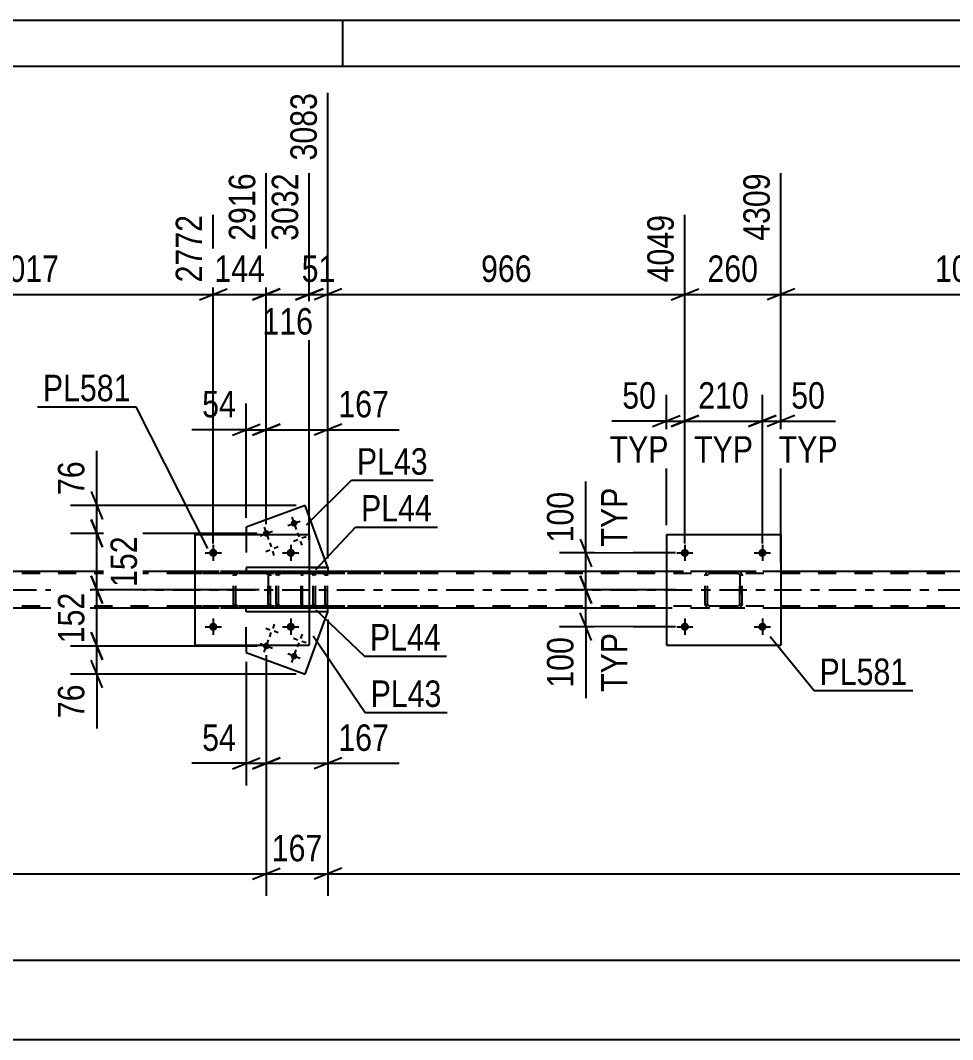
# Model space of a CAD drawing. Header units: millimetres. Extents: x 0 to 841, y 0 to 594.
# Drawn here: x 176.1 to 277, y 483.6 to 594 of the extents above; entities that cross this region are included whole.
import ezdxf

# ---------------------------------------------------------------- set-up
doc = ezdxf.new("R2010")
doc.units = ezdxf.units.MM
doc.linetypes.add('DXK_LINE_DOT2', pattern=[3.9198, 1.9599, -1.9599])
doc.linetypes.add('DXK_LINE_DOT3', pattern=[5.9187, 2.979, -0.9799, 0.9799, -0.9799])
doc.styles.add('Arial Narrow', font='ARIALN.TTF', dxfattribs={"height": 0.2})

# ---------------------------------------------------------------- blocks, each defined once
blk = doc.blocks.new('Unknown-404166541-1133 - 43006')
at = {"color": 5, "linetype": 'Continuous'}
for p, q in [((841, 594), (0, 594)), ((211, 589), (211, 594)), ((836, 589), (5, 589))]:
    blk.add_line(p, q, dxfattribs=at)
blk = doc.blocks.new('Part-404166541-6220 - 6217')
at = {"color": 7, "linetype": 'DXK_LINE_DOT2'}
for p, q in [((207.52, 534.34), (192.38, 534.34)), ((204.28, 534.34), (204.09, 534.31)), ((207.71, 534.31), (207.52, 534.34)), ((207.52, 534.1), (192.38, 534.1)), ((203.81, 534.05), (203.77, 533.86)), ((203.77, 530.82), (203.77, 533.86)), ((204.03, 533.86), (204.05, 533.96)), ((204.03, 530.82), (204.03, 533.86)), ((204.05, 533.96), (204.1, 534.03)), ((204.1, 534.03), (204.18, 534.09)), ((204.18, 534.09), (204.28, 534.1)), ((207.52, 534.1), (207.61, 534.09)), ((207.61, 534.09), (207.7, 534.03)), ((207.7, 534.03), (207.75, 533.96)), ((207.75, 533.96), (207.77, 533.86)), ((207.77, 530.82), (207.77, 533.86)), ((207.99, 534.03), (207.99, 534.05)), ((208.03, 533.86), (207.99, 534.03)), ((208.03, 530.82), (208.03, 533.86)), ((207.52, 530.58), (192.38, 530.58)), ((207.52, 530.34), (192.38, 530.34)), ((203.77, 530.82), (203.81, 530.64)), ((204.05, 530.73), (204.03, 530.82)), ((204.1, 530.65), (204.05, 530.73)), ((204.09, 530.38), (204.28, 530.34)), ((204.18, 530.6), (204.1, 530.65)), ((204.28, 530.58), (204.18, 530.6)), ((207.61, 530.6), (207.52, 530.58)), ((207.52, 530.34), (207.71, 530.38)), ((207.7, 530.65), (207.61, 530.6)), ((207.75, 530.73), (207.7, 530.65)), ((207.77, 530.82), (207.75, 530.73)), ((207.99, 530.64), (208.03, 530.82))]:
    blk.add_line(p, q, dxfattribs=at)
for centre, start, end in [((204.26, 533.84), 110.7583, 155.68), ((207.54, 533.84), 24.32, 69.2417), ((204.26, 530.84), 204.32, 249.2417), ((207.54, 530.84), 290.7583, 335.68)]:
    blk.add_arc(centre, 0.496, start, end, dxfattribs=at)
blk = doc.blocks.new('Part-404166541-6352 - 6217')
at = {"color": 2, "linetype": 'Continuous'}
for p, q in [((206.92, 541.47), (200.53, 539.14)), ((209.37, 534.74), (206.92, 541.47)), ((200.53, 539.14), (200.53, 538.34))]:
    blk.add_line(p, q, dxfattribs=at)
at = {"color": 7, "linetype": 'DXK_LINE_DOT2'}
for p in [(200.53, 538.34), (209.37, 534.74)]:
    blk.add_line(p, (200.53, 534.74), dxfattribs=at)
blk = doc.blocks.new('Part-404166541-6228 - 6217')
at = {"color": 7, "linetype": 'DXK_LINE_DOT2'}
for p, q in [((206.56, 534.2), (206.5, 534.05)), ((206.65, 534.31), (206.56, 534.2)), ((206.75, 534.34), (206.65, 534.31)), ((219.03, 534.34), (206.75, 534.34)), ((208.03, 534.1), (208.03, 534.34)), ((209.03, 534.31), (208.84, 534.34)), ((206.5, 534.05), (206.48, 533.86)), ((206.48, 530.82), (206.48, 533.86)), ((206.62, 533.86), (206.63, 533.96)), ((206.62, 530.82), (206.62, 533.86)), ((206.63, 533.96), (206.66, 534.03)), ((206.66, 534.03), (206.7, 534.09)), ((206.7, 534.09), (206.75, 534.1)), ((219.03, 534.1), (206.75, 534.1)), ((208.84, 534.1), (208.94, 534.09)), ((208.94, 534.09), (209.02, 534.03)), ((209.02, 534.03), (209.07, 533.96)), ((209.07, 533.96), (209.09, 533.86)), ((209.09, 530.82), (209.09, 533.86)), ((209.31, 534.03), (209.31, 534.05)), ((209.34, 533.86), (209.31, 534.03)), ((209.34, 530.82), (209.34, 533.86)), ((206.48, 530.82), (206.5, 530.64)), ((206.5, 530.64), (206.56, 530.48)), ((206.56, 530.48), (206.65, 530.38)), ((206.63, 530.73), (206.62, 530.82)), ((206.66, 530.65), (206.63, 530.73)), ((206.65, 530.38), (206.75, 530.34)), ((206.7, 530.6), (206.66, 530.65)), ((206.75, 530.58), (206.7, 530.6)), ((219.03, 530.58), (206.75, 530.58)), ((219.03, 530.34), (206.75, 530.34)), ((208.03, 530.34), (208.03, 530.58)), ((208.94, 530.6), (208.84, 530.58)), ((208.84, 530.34), (209.03, 530.38)), ((209.02, 530.65), (208.94, 530.6)), ((209.07, 530.73), (209.02, 530.65)), ((209.09, 530.82), (209.07, 530.73)), ((209.31, 530.64), (209.34, 530.82))]:
    blk.add_line(p, q, dxfattribs=at)
for centre, start, end in [((208.86, 533.85), 23.8494, 68.8059), ((208.86, 530.84), 291.1941, 336.1506)]:
    blk.add_arc(centre, 0.492, start, end, dxfattribs=at)
blk = doc.blocks.new('Part-404166541-6357 - 6217')
at = {"color": 7, "linetype": 'DXK_LINE_DOT2'}
for p in [(209.37, 529.94), (200.53, 526.34)]:
    blk.add_line(p, (200.53, 529.94), dxfattribs=at)
at = {"color": 2, "linetype": 'Continuous'}
for p, q in [((206.92, 523.22), (209.37, 529.94)), ((200.53, 526.34), (200.53, 525.55)), ((200.53, 525.55), (206.92, 523.22))]:
    blk.add_line(p, q, dxfattribs=at)
blk = doc.blocks.new('Part-404166541-43487 - 6217')
at = {"color": 7, "linetype": 'DXK_LINE_DOT2'}
for p, q in [((199.44, 534.31), (199.63, 534.34)), ((199.63, 534.34), (199.44, 534.31)), ((202.67, 534.34), (199.63, 534.34)), ((202.67, 534.34), (202.85, 534.31)), ((202.85, 534.31), (202.67, 534.34)), ((199.15, 533.86), (199.18, 534.05)), ((199.18, 534.05), (199.15, 533.86)), ((199.15, 530.82), (199.15, 533.86)), ((199.15, 530.82), (199.15, 533.86)), ((199.39, 533.86), (199.4, 533.96)), ((199.39, 530.82), (199.39, 533.86)), ((199.39, 530.82), (199.39, 533.86)), ((199.4, 533.96), (199.46, 534.03)), ((199.46, 534.03), (199.53, 534.09)), ((199.53, 534.09), (199.63, 534.1)), ((202.67, 534.1), (199.63, 534.1)), ((202.67, 534.1), (202.76, 534.09)), ((202.76, 534.09), (202.84, 534.03)), ((202.84, 534.03), (202.89, 533.96)), ((202.89, 533.96), (202.91, 533.86)), ((202.91, 530.82), (202.91, 533.86)), ((202.91, 533.86), (202.91, 530.82)), ((203.11, 534.05), (203.15, 533.86)), ((203.15, 533.86), (203.11, 534.05)), ((203.15, 530.82), (203.15, 533.86)), ((203.15, 530.82), (203.15, 533.86)), ((199.18, 530.64), (199.15, 530.82)), ((199.15, 530.82), (199.18, 530.64)), ((199.4, 530.73), (199.39, 530.82)), ((199.46, 530.65), (199.4, 530.73)), ((199.63, 530.34), (199.44, 530.38)), ((199.44, 530.38), (199.63, 530.34)), ((199.53, 530.6), (199.46, 530.65)), ((199.63, 530.58), (199.53, 530.6)), ((202.67, 530.58), (199.63, 530.58)), ((202.67, 530.34), (199.63, 530.34)), ((202.76, 530.6), (202.67, 530.58)), ((202.85, 530.38), (202.67, 530.34)), ((202.67, 530.34), (202.85, 530.38)), ((202.84, 530.65), (202.76, 530.6)), ((202.89, 530.73), (202.84, 530.65)), ((202.91, 530.82), (202.89, 530.73)), ((203.15, 530.82), (203.11, 530.64)), ((203.11, 530.64), (203.15, 530.82))]:
    blk.add_line(p, q, dxfattribs=at)
at = {"color": 7, "linetype": 'DXK_LINE_DOT3'}
blk.add_line((201.15, 532.34), (201.15, 532.34), dxfattribs=at)
at = {"color": 7, "linetype": 'DXK_LINE_DOT2'}
for centre, start, end in [((199.63, 533.86), 112.5, 157.5), ((199.63, 533.86), 112.5, 157.5), ((202.67, 533.86), 22.5, 67.5), ((202.67, 533.86), 22.5, 67.5), ((199.63, 530.82), 202.5, 247.5), ((199.63, 530.82), 202.5, 247.5), ((202.67, 530.82), 292.5, 337.5), ((202.67, 530.82), 292.5, 337.5)]:
    blk.add_arc(centre, 0.48, start, end, dxfattribs=at)
blk = doc.blocks.new('Part-404166541-6261 - 6217')
at = {"color": 7, "linetype": 'DXK_LINE_DOT2'}
for p, q in [((200.53, 534.74), (200.53, 534.34)), ((207.35, 534.74), (200.53, 534.74)), ((207.35, 534.34), (200.53, 534.34))]:
    blk.add_line(p, q, dxfattribs=at)
at = {"color": 2, "linetype": 'Continuous'}
for p, q in [((207.35, 534.74), (209.37, 534.74)), ((209.37, 534.34), (207.35, 534.34)), ((209.37, 534.74), (209.37, 534.34))]:
    blk.add_line(p, q, dxfattribs=at)
blk = doc.blocks.new('Part-404166541-6266 - 6217')
at = {"color": 7, "linetype": 'DXK_LINE_DOT2'}
for p, q in [((200.53, 529.94), (200.53, 530.34)), ((207.35, 530.34), (200.53, 530.34)), ((207.35, 529.94), (200.53, 529.94))]:
    blk.add_line(p, q, dxfattribs=at)
at = {"color": 2, "linetype": 'Continuous'}
for p, q in [((209.37, 530.34), (207.35, 530.34)), ((209.37, 529.94), (207.35, 529.94)), ((209.37, 529.94), (209.37, 530.34))]:
    blk.add_line(p, q, dxfattribs=at)
blk = doc.blocks.new('Part-404166541-6336 - 6217')
at = {"color": 7, "linetype": 'DXK_LINE_DOT2'}
for p, q in [((769.23, 534.34), (114.2, 534.34)), ((209.37, 534.34), (194.95, 534.34)), ((258.43, 534.34), (246.03, 534.34)), ((785.76, 534.1), (86.05, 534.1)), ((785.76, 530.58), (86.05, 530.58)), ((209.37, 530.34), (194.95, 530.34)), ((258.43, 530.34), (246.03, 530.34))]:
    blk.add_line(p, q, dxfattribs=at)
at = {"color": 2, "linetype": 'Continuous'}
for p, q in [((194.95, 534.34), (156.27, 534.34)), ((246.03, 534.34), (209.37, 534.34)), ((297.11, 534.34), (258.43, 534.34)), ((194.95, 530.34), (156.27, 530.34)), ((246.03, 530.34), (209.37, 530.34)), ((297.11, 530.34), (258.43, 530.34))]:
    blk.add_line(p, q, dxfattribs=at)
at = {"color": 7, "linetype": 'DXK_LINE_DOT3'}
blk.add_line((86.05, 532.34), (785.76, 532.34), dxfattribs=at)
blk = doc.blocks.new('Bolt-404166541-43517 - 6217')
at = {"linetype": 'Continuous'}
for points in [[(248.47, 528.34, -1), (247.59, 528.34, -1)], [(256.87, 528.34, -1), (255.99, 528.34, -1)]]:
    blk.add_hatch(color=1, dxfattribs=at).paths.add_polyline_path(points)
at = {"color": 1, "linetype": 'Continuous'}
for p, q in [((248.03, 529.22), (248.03, 527.46)), ((256.43, 529.22), (256.43, 527.46)), ((247.15, 528.34), (248.91, 528.34)), ((255.55, 528.34), (257.31, 528.34))]:
    blk.add_line(p, q, dxfattribs=at)
blk = doc.blocks.new('Bolt-404166541-6372 - 6217')
at = {"linetype": 'Continuous'}
for points in [[(206.04, 539.66, -1), (205.37, 539.42, -1)], [(203.04, 538.57, -1), (202.36, 538.32, -1)]]:
    blk.add_hatch(color=1, dxfattribs=at).paths.add_polyline_path(points)
at = {"color": 1, "linetype": 'Continuous'}
for p, q in [((205.03, 539.29), (206.38, 539.79)), ((205.46, 540.22), (205.95, 538.86)), ((202.02, 538.2), (203.37, 538.69)), ((202.45, 539.12), (202.95, 537.77)), ((205.65, 537.6), (206.1, 537.77)), ((206.07, 538.52), (206.24, 538.07)), ((206.57, 537.17), (206.4, 537.62)), ((207, 538.09), (206.55, 537.93)), ((202.64, 536.5), (203.09, 536.67)), ((203.07, 537.43), (203.23, 536.98)), ((203.56, 536.07), (203.4, 536.53)), ((203.99, 537), (203.54, 536.83))]:
    blk.add_line(p, q, dxfattribs=at)
blk = doc.blocks.new('Bolt-404166541-6373 - 6217')
at = {"linetype": 'Continuous'}
for points in [[(202.36, 526.37, -1), (203.04, 526.12, -1)], [(205.37, 525.27, -1), (206.04, 525.03, -1)]]:
    blk.add_hatch(color=1, dxfattribs=at).paths.add_polyline_path(points)
at = {"color": 1, "linetype": 'Continuous'}
for p, q in [((202.64, 528.18), (203.09, 528.02)), ((203.07, 527.26), (203.23, 527.71)), ((203.56, 528.61), (203.4, 528.16)), ((203.99, 527.69), (203.54, 527.85)), ((203.37, 526), (202.02, 526.49)), ((202.45, 525.57), (202.95, 526.92)), ((205.65, 527.09), (206.1, 526.92)), ((206.07, 526.16), (206.24, 526.61)), ((206.57, 527.52), (206.4, 527.07)), ((207, 526.59), (206.55, 526.76)), ((206.38, 524.9), (205.03, 525.4)), ((205.46, 524.47), (205.95, 525.83))]:
    blk.add_line(p, q, dxfattribs=at)
blk = doc.blocks.new('Part-404166541-43489 - 6217')
at = {"color": 7, "linetype": 'DXK_LINE_DOT2'}
for p, q in [((250.52, 534.31), (250.71, 534.34)), ((250.71, 534.34), (250.52, 534.31)), ((253.75, 534.34), (250.71, 534.34)), ((253.75, 534.34), (253.93, 534.31)), ((253.93, 534.31), (253.75, 534.34)), ((250.23, 533.86), (250.26, 534.05)), ((250.26, 534.05), (250.23, 533.86)), ((250.23, 530.82), (250.23, 533.86)), ((250.23, 530.82), (250.23, 533.86)), ((250.47, 533.86), (250.49, 533.96)), ((250.47, 530.82), (250.47, 533.86)), ((250.47, 530.82), (250.47, 533.86)), ((250.49, 533.96), (250.54, 534.03)), ((250.54, 534.03), (250.62, 534.09)), ((250.62, 534.09), (250.71, 534.1)), ((253.75, 534.1), (250.71, 534.1)), ((253.75, 534.1), (253.84, 534.09)), ((253.84, 534.09), (253.92, 534.03)), ((253.92, 534.03), (253.97, 533.96)), ((253.97, 533.96), (253.99, 533.86)), ((253.99, 530.82), (253.99, 533.86)), ((253.99, 533.86), (253.99, 530.82)), ((254.19, 534.05), (254.23, 533.86)), ((254.23, 533.86), (254.19, 534.05)), ((254.23, 530.82), (254.23, 533.86)), ((254.23, 530.82), (254.23, 533.86)), ((250.26, 530.64), (250.23, 530.82)), ((250.23, 530.82), (250.26, 530.64)), ((250.49, 530.73), (250.47, 530.82)), ((250.54, 530.65), (250.49, 530.73)), ((250.71, 530.34), (250.52, 530.38)), ((250.52, 530.38), (250.71, 530.34)), ((250.62, 530.6), (250.54, 530.65)), ((250.71, 530.58), (250.62, 530.6)), ((253.75, 530.58), (250.71, 530.58)), ((253.75, 530.34), (250.71, 530.34)), ((253.84, 530.6), (253.75, 530.58)), ((253.93, 530.38), (253.75, 530.34)), ((253.75, 530.34), (253.93, 530.38)), ((253.92, 530.65), (253.84, 530.6)), ((253.97, 530.73), (253.92, 530.65)), ((253.99, 530.82), (253.97, 530.73)), ((254.23, 530.82), (254.19, 530.64)), ((254.19, 530.64), (254.23, 530.82))]:
    blk.add_line(p, q, dxfattribs=at)
at = {"color": 7, "linetype": 'DXK_LINE_DOT3'}
blk.add_line((252.23, 532.34), (252.23, 532.34), dxfattribs=at)
at = {"color": 7, "linetype": 'DXK_LINE_DOT2'}
for centre, start, end in [((250.71, 533.86), 112.5, 157.5), ((250.71, 533.86), 112.5, 157.5), ((253.75, 533.86), 22.5, 67.5), ((253.75, 533.86), 22.5, 67.5), ((250.71, 530.82), 202.5, 247.5), ((250.71, 530.82), 202.5, 247.5), ((253.75, 530.82), 292.5, 337.5), ((253.75, 530.82), 292.5, 337.5)]:
    blk.add_arc(centre, 0.48, start, end, dxfattribs=at)
blk = doc.blocks.new('Part-404166541-43490 - 6217')
at = {"color": 2, "linetype": 'Continuous'}
for p, q in [((246.03, 538.34), (246.03, 526.34)), ((246.03, 538.34), (258.43, 538.34)), ((258.43, 538.34), (258.43, 526.34)), ((246.03, 526.34), (258.43, 526.34))]:
    blk.add_line(p, q, dxfattribs=at)
blk = doc.blocks.new('Part-404166541-43488 - 6217')
at = {"color": 2, "linetype": 'Continuous'}
for p, q in [((194.95, 538.34), (194.95, 526.34)), ((194.95, 538.34), (207.35, 538.34)), ((207.35, 538.34), (207.35, 526.34)), ((194.95, 526.34), (207.35, 526.34))]:
    blk.add_line(p, q, dxfattribs=at)
blk = doc.blocks.new('Bolt-404166541-43515 - 6217')
at = {"linetype": 'Continuous'}
for points in [[(197.39, 528.34, -1), (196.51, 528.34, -1)], [(205.79, 528.34, -1), (204.91, 528.34, -1)]]:
    blk.add_hatch(color=1, dxfattribs=at).paths.add_polyline_path(points)
at = {"color": 1, "linetype": 'Continuous'}
for p, q in [((196.95, 529.22), (196.95, 527.46)), ((205.35, 529.22), (205.35, 527.46)), ((196.07, 528.34), (197.83, 528.34)), ((204.47, 528.34), (206.23, 528.34))]:
    blk.add_line(p, q, dxfattribs=at)
blk = doc.blocks.new('Bolt-404166541-43516 - 6217')
at = {"linetype": 'Continuous'}
for points in [[(197.39, 536.34, -1), (196.51, 536.34, -1)], [(205.79, 536.34, -1), (204.91, 536.34, -1)]]:
    blk.add_hatch(color=1, dxfattribs=at).paths.add_polyline_path(points)
at = {"color": 1, "linetype": 'Continuous'}
for p, q in [((196.95, 537.22), (196.95, 535.46)), ((205.35, 537.22), (205.35, 535.46)), ((196.07, 536.34), (197.83, 536.34)), ((204.47, 536.34), (206.23, 536.34))]:
    blk.add_line(p, q, dxfattribs=at)
blk = doc.blocks.new('Bolt-404166541-43518 - 6217')
at = {"linetype": 'Continuous'}
for points in [[(248.47, 536.34, -1), (247.59, 536.34, -1)], [(256.87, 536.34, -1), (255.99, 536.34, -1)]]:
    blk.add_hatch(color=1, dxfattribs=at).paths.add_polyline_path(points)
at = {"color": 1, "linetype": 'Continuous'}
for p, q in [((248.03, 537.22), (248.03, 535.46)), ((256.43, 537.22), (256.43, 535.46)), ((247.15, 536.34), (248.91, 536.34)), ((255.55, 536.34), (257.31, 536.34))]:
    blk.add_line(p, q, dxfattribs=at)
blk = doc.blocks.new('StraightDimension-404166541-47216 - 6217')
at = {"color": 7, "linetype": 'Continuous'}
for p, q in [((200.53, 524.55), (200.53, 511.15)), ((202.7, 525.25), (202.7, 511.15)), ((200.53, 513.55), (194.62, 513.55)), ((200.53, 513.55), (194.62, 513.55)), ((199.03, 512.95), (202.03, 514.15)), ((200.53, 513.55), (202.7, 513.55)), ((204.2, 514.15), (201.2, 512.95))]:
    blk.add_line(p, q, dxfattribs=at)
at = {"color": 0}
blk.add_wipeout([(200, 514.3), (200, 518.5), (195.15, 518.5), (195.15, 514.3)], dxfattribs=at)
at = {"color": 3, "style": 'Arial Narrow'}
blk.add_text('54', height=2.863, dxfattribs=at).set_placement((195.75, 514.9))
blk = doc.blocks.new('StraightDimension-404166541-46260 - 6217')
at = {"color": 7, "linetype": 'Continuous'}
for p, q in [((156.27, 535.34), (156.27, 577.45)), ((196.95, 537.34), (196.95, 572.95)), ((157.77, 564.93), (154.77, 563.73)), ((156.27, 564.33), (196.95, 564.33)), ((195.45, 563.73), (198.45, 564.93))]:
    blk.add_line(p, q, dxfattribs=at)
at = {"color": 0}
blk.add_wipeout([(180.86, 565.08), (180.86, 569.28), (172.35, 569.28), (172.35, 565.08)], dxfattribs=at)
at = {"color": 3, "style": 'Arial Narrow'}
blk.add_text('1017', height=2.863, dxfattribs=at).set_placement((172.95, 565.68))
at = {"color": 0, "linetype": 'Continuous'}
blk.add_wipeout([(196.35, 573.55), (192.15, 573.55), (192.15, 565.03), (196.35, 565.03)], dxfattribs=at)
at = {"color": 3, "linetype": 'Continuous', "style": 'Arial Narrow'}
blk.add_text('2772', height=2.863, rotation=90.0002, dxfattribs=at).set_placement((195.75, 565.63))
blk = doc.blocks.new('StraightDimension-404166541-46257 - 6217')
at = {"color": 7, "linetype": 'Continuous'}
for p, q in [((209.37, 535.74), (209.37, 586.15)), ((207.35, 537.75), (207.35, 577.45)), ((205.85, 563.73), (208.85, 564.93)), ((207.35, 564.33), (209.37, 564.33)), ((210.87, 564.93), (207.87, 563.73))]:
    blk.add_line(p, q, dxfattribs=at)
at = {"color": 0, "linetype": 'Continuous'}
blk.add_wipeout([(208.77, 586.75), (204.57, 586.75), (204.57, 578.23), (208.77, 578.23)], dxfattribs=at)
at = {"color": 3, "linetype": 'Continuous', "style": 'Arial Narrow'}
blk.add_text('3083', height=2.863, rotation=90.0002, dxfattribs=at).set_placement((208.17, 578.83))
at = {"color": 0}
blk.add_wipeout([(210.79, 565.08), (210.79, 569.28), (205.93, 569.28), (205.93, 565.08)], dxfattribs=at)
at = {"color": 3, "style": 'Arial Narrow'}
blk.add_text('51', height=2.863, dxfattribs=at).set_placement((206.53, 565.68))
blk = doc.blocks.new('StraightDimension-404166541-46964 - 6217')
at = {"color": 7, "linetype": 'Continuous'}
for p, q in [((209.37, 529.14), (209.37, 499.19)), ((202.7, 525.25), (202.7, 499.19)), ((201.2, 500.99), (204.2, 502.19)), ((210.87, 502.19), (207.87, 500.99)), ((202.7, 501.59), (209.37, 501.59))]:
    blk.add_line(p, q, dxfattribs=at)
at = {"color": 0}
blk.add_wipeout([(209.38, 502.34), (209.38, 506.54), (202.69, 506.54), (202.69, 502.34)], dxfattribs=at)
at = {"color": 3, "style": 'Arial Narrow'}
blk.add_text('167', height=2.863, dxfattribs=at).set_placement((203.29, 502.94))
blk = doc.blocks.new('StraightDimension-404166541-47323 - 6217')
at = {"color": 7, "linetype": 'Continuous'}
for p, q in [((236.71, 533.84), (237.91, 530.84)), ((247.03, 532.34), (234.46, 532.34)), ((237.31, 528.34), (237.31, 532.34)), ((237.91, 526.84), (236.71, 529.84)), ((247.03, 528.34), (234.46, 528.34)), ((237.31, 528.34), (237.31, 520.61)), ((237.31, 528.34), (237.31, 520.61))]:
    blk.add_line(p, q, dxfattribs=at)
at = {"color": 0}
blk.add_wipeout([(236.56, 527.82), (232.36, 527.82), (232.36, 521.14), (236.56, 521.14)], dxfattribs=at)
at = {"color": 0, "linetype": 'Continuous'}
blk.add_wipeout([(242.41, 528.27), (238.21, 528.27), (238.21, 520.68), (242.41, 520.68)], dxfattribs=at)
at = {"color": 3, "style": 'Arial Narrow'}
blk.add_text('100', height=2.863, rotation=90.0002, dxfattribs=at).set_placement((235.96, 521.74))
at = {"color": 3, "linetype": 'Continuous', "style": 'Arial Narrow'}
blk.add_text('TYP', height=2.863, rotation=90.0002, dxfattribs=at).set_placement((241.81, 521.28))
blk = doc.blocks.new('StraightDimension-404166541-47280 - 6217')
at = {"color": 7, "linetype": 'Continuous'}
for p, q in [((248.03, 537.34), (248.03, 553.46)), ((256.43, 537.34), (256.43, 553.46)), ((246.53, 550.01), (249.53, 551.21)), ((257.93, 551.21), (254.93, 550.01)), ((248.03, 550.61), (256.43, 550.61))]:
    blk.add_line(p, q, dxfattribs=at)
at = {"color": 0}
blk.add_wipeout([(255.57, 551.36), (255.57, 555.56), (248.88, 555.56), (248.88, 551.36)], dxfattribs=at)
at = {"color": 0, "linetype": 'Continuous'}
blk.add_wipeout([(256.02, 545.51), (256.02, 549.71), (248.43, 549.71), (248.43, 545.51)], dxfattribs=at)
at = {"color": 3, "style": 'Arial Narrow'}
blk.add_text('210', height=2.863, dxfattribs=at).set_placement((249.48, 551.96))
at = {"color": 3, "linetype": 'Continuous', "style": 'Arial Narrow'}
blk.add_text('TYP', height=2.863, dxfattribs=at).set_placement((249.03, 546.11))
blk = doc.blocks.new('StraightDimension-404166541-46963 - 6217')
at = {"color": 7, "linetype": 'Continuous'}
for p, q in [((209.37, 529.14), (209.37, 499.19)), ((210.87, 502.19), (207.87, 500.99)), ((209.37, 501.59), (785.76, 501.59))]:
    blk.add_line(p, q, dxfattribs=at)
blk = doc.blocks.new('StraightDimension-404166541-47234 - 6217')
at = {"color": 7, "linetype": 'Continuous'}
for p, q in [((184.34, 541.47), (184.34, 547.38)), ((184.34, 541.47), (184.34, 547.38)), ((183.74, 542.97), (184.94, 539.97)), ((205.92, 541.47), (181.49, 541.47)), ((184.34, 538.44), (184.34, 541.47)), ((184.94, 536.94), (183.74, 539.94)), ((201.7, 538.44), (181.49, 538.44))]:
    blk.add_line(p, q, dxfattribs=at)
at = {"color": 0}
blk.add_wipeout([(183.59, 546.85), (179.39, 546.85), (179.39, 542), (183.59, 542)], dxfattribs=at)
at = {"color": 3, "style": 'Arial Narrow'}
blk.add_text('76', height=2.863, rotation=90.0002, dxfattribs=at).set_placement((182.99, 542.6))
blk = doc.blocks.new('StraightDimension-404166541-46255 - 6217')
at = {"color": 7, "linetype": 'Continuous'}
for p, q in [((258.43, 535.34), (258.43, 577.45)), ((248.03, 537.34), (248.03, 572.95)), ((246.53, 563.73), (249.53, 564.93)), ((248.03, 564.33), (258.43, 564.33)), ((259.93, 564.93), (256.93, 563.73))]:
    blk.add_line(p, q, dxfattribs=at)
at = {"color": 0}
blk.add_wipeout([(256.57, 565.08), (256.57, 569.28), (249.88, 569.28), (249.88, 565.08)], dxfattribs=at)
at = {"color": 3, "style": 'Arial Narrow'}
blk.add_text('260', height=2.863, dxfattribs=at).set_placement((250.48, 565.68))
at = {"color": 0, "linetype": 'Continuous'}
blk.add_wipeout([(257.83, 578.05), (253.63, 578.05), (253.63, 569.53), (257.83, 569.53)], dxfattribs=at)
at = {"color": 3, "linetype": 'Continuous', "style": 'Arial Narrow'}
blk.add_text('4309', height=2.863, rotation=90.0002, dxfattribs=at).set_placement((257.23, 570.13))
blk = doc.blocks.new('StraightDimension-404166541-47281 - 6217')
at = {"color": 7, "linetype": 'Continuous'}
for p, q in [((246.03, 539.34), (246.03, 553.46)), ((248.03, 537.34), (248.03, 553.46)), ((244.53, 550.01), (247.53, 551.21)), ((249.53, 551.21), (246.53, 550.01)), ((246.03, 550.61), (240.12, 550.61)), ((246.03, 550.61), (240.12, 550.61)), ((246.03, 550.61), (248.03, 550.61))]:
    blk.add_line(p, q, dxfattribs=at)
at = {"color": 0}
blk.add_wipeout([(245.5, 551.36), (245.5, 555.56), (240.65, 555.56), (240.65, 551.36)], dxfattribs=at)
at = {"color": 0, "linetype": 'Continuous'}
blk.add_wipeout([(246.87, 545.51), (246.87, 549.71), (239.28, 549.71), (239.28, 545.51)], dxfattribs=at)
at = {"color": 3, "style": 'Arial Narrow'}
blk.add_text('50', height=2.863, dxfattribs=at).set_placement((241.25, 551.96))
at = {"color": 3, "linetype": 'Continuous', "style": 'Arial Narrow'}
blk.add_text('TYP', height=2.863, dxfattribs=at).set_placement((239.88, 546.11))
blk = doc.blocks.new('StraightDimension-404166541-6484 - 6217')
at = {"color": 7, "linetype": 'Continuous'}
blk.add_line((86.05, 492.24), (785.76, 492.24), dxfattribs=at)
blk = doc.blocks.new('StraightDimension-404166541-6620 - 6217')
at = {"color": 7, "linetype": 'Continuous'}
blk.add_line((85.41, 483.63), (786.4, 483.63), dxfattribs=at)
blk = doc.blocks.new('StraightDimension-404166541-47215 - 6217')
at = {"color": 7, "linetype": 'Continuous'}
for p, q in [((209.37, 528.94), (209.37, 511.15)), ((202.7, 525.25), (202.7, 511.15)), ((201.2, 512.95), (204.2, 514.15)), ((202.7, 513.55), (209.37, 513.55)), ((210.87, 514.15), (207.87, 512.95)), ((209.37, 513.55), (217.1, 513.55)), ((209.37, 513.55), (217.1, 513.55))]:
    blk.add_line(p, q, dxfattribs=at)
at = {"color": 0}
blk.add_wipeout([(216.58, 514.3), (216.58, 518.5), (209.9, 518.5), (209.9, 514.3)], dxfattribs=at)
at = {"color": 3, "style": 'Arial Narrow'}
blk.add_text('167', height=2.863, dxfattribs=at).set_placement((210.5, 514.9))
blk = doc.blocks.new('StraightDimension-404166541-47196 - 6217')
at = {"color": 7, "linetype": 'Continuous'}
for p, q in [((202.7, 539.44), (202.7, 552.52)), ((209.37, 535.74), (209.37, 552.52)), ((201.2, 549.07), (204.2, 550.27)), ((202.7, 549.67), (209.37, 549.67)), ((210.87, 550.27), (207.87, 549.07)), ((209.37, 549.67), (217.1, 549.67)), ((209.37, 549.67), (217.1, 549.67))]:
    blk.add_line(p, q, dxfattribs=at)
at = {"color": 0}
blk.add_wipeout([(216.58, 550.42), (216.58, 554.62), (209.9, 554.62), (209.9, 550.42)], dxfattribs=at)
at = {"color": 3, "style": 'Arial Narrow'}
blk.add_text('167', height=2.863, dxfattribs=at).set_placement((210.5, 551.02))
blk = doc.blocks.new('StraightDimension-404166541-47197 - 6217')
at = {"color": 7, "linetype": 'Continuous'}
for p, q in [((200.53, 540.14), (200.53, 552.52)), ((202.7, 539.44), (202.7, 552.52)), ((200.53, 549.67), (194.62, 549.67)), ((200.53, 549.67), (194.62, 549.67)), ((199.03, 549.07), (202.03, 550.27)), ((200.53, 549.67), (202.7, 549.67)), ((204.2, 550.27), (201.2, 549.07))]:
    blk.add_line(p, q, dxfattribs=at)
at = {"color": 0}
blk.add_wipeout([(200, 550.42), (200, 554.62), (195.15, 554.62), (195.15, 550.42)], dxfattribs=at)
at = {"color": 3, "style": 'Arial Narrow'}
blk.add_text('54', height=2.863, dxfattribs=at).set_placement((195.75, 551.02))
blk = doc.blocks.new('StraightDimension-404166541-46254 - 6217')
at = {"color": 7, "linetype": 'Continuous'}
for p, q in [((258.43, 535.34), (258.43, 577.45)), ((299.11, 537.34), (299.11, 572.95)), ((259.93, 564.93), (256.93, 563.73)), ((258.43, 564.33), (299.11, 564.33)), ((297.61, 563.73), (300.61, 564.93))]:
    blk.add_line(p, q, dxfattribs=at)
at = {"color": 0}
blk.add_wipeout([(283.02, 565.08), (283.02, 569.28), (274.51, 569.28), (274.51, 565.08)], dxfattribs=at)
at = {"color": 3, "style": 'Arial Narrow'}
blk.add_text('1017', height=2.863, dxfattribs=at).set_placement((275.11, 565.68))
at = {"color": 0, "linetype": 'Continuous'}
blk.add_wipeout([(298.51, 573.55), (294.31, 573.55), (294.31, 565.03), (298.51, 565.03)], dxfattribs=at)
at = {"color": 3, "linetype": 'Continuous', "style": 'Arial Narrow'}
blk.add_text('5326', height=2.863, rotation=90.0002, dxfattribs=at).set_placement((297.91, 565.63))
blk = doc.blocks.new('StraightDimension-404166541-46256 - 6217')
at = {"color": 7, "linetype": 'Continuous'}
for p, q in [((209.37, 535.74), (209.37, 586.15)), ((248.03, 537.34), (248.03, 572.95)), ((210.87, 564.93), (207.87, 563.73)), ((209.37, 564.33), (248.03, 564.33)), ((246.53, 563.73), (249.53, 564.93))]:
    blk.add_line(p, q, dxfattribs=at)
at = {"color": 0}
blk.add_wipeout([(232.04, 565.08), (232.04, 569.28), (225.36, 569.28), (225.36, 565.08)], dxfattribs=at)
at = {"color": 3, "style": 'Arial Narrow'}
blk.add_text('966', height=2.863, dxfattribs=at).set_placement((225.96, 565.68))
at = {"color": 0, "linetype": 'Continuous'}
blk.add_wipeout([(247.43, 573.55), (243.23, 573.55), (243.23, 565.03), (247.43, 565.03)], dxfattribs=at)
at = {"color": 3, "linetype": 'Continuous', "style": 'Arial Narrow'}
blk.add_text('4049', height=2.863, rotation=90.0002, dxfattribs=at).set_placement((246.83, 565.63))
blk = doc.blocks.new('StraightDimension-404166541-46258 - 6217')
at = {"color": 7, "linetype": 'Continuous'}
for p, q in [((202.7, 539.44), (202.7, 577.45)), ((207.35, 537.75), (207.35, 577.45)), ((201.2, 563.73), (204.2, 564.93)), ((202.7, 564.33), (207.35, 564.33)), ((208.85, 564.93), (205.85, 563.73))]:
    blk.add_line(p, q, dxfattribs=at)
at = {"color": 0, "linetype": 'Continuous'}
blk.add_wipeout([(206.75, 578.05), (202.55, 578.05), (202.55, 569.53), (206.75, 569.53)], dxfattribs=at)
at = {"color": 0}
blk.add_wipeout([(208.36, 559.38), (208.36, 563.58), (201.68, 563.58), (201.68, 559.38)], dxfattribs=at)
at = {"color": 3, "linetype": 'Continuous', "style": 'Arial Narrow'}
blk.add_text('3032', height=2.863, rotation=90.0002, dxfattribs=at).set_placement((206.15, 570.13))
at = {"color": 3, "style": 'Arial Narrow'}
blk.add_text('116', height=2.863, dxfattribs=at).set_placement((202.28, 559.98))
blk = doc.blocks.new('StraightDimension-404166541-46259 - 6217')
at = {"color": 7, "linetype": 'Continuous'}
for p, q in [((202.7, 539.44), (202.7, 577.45)), ((196.95, 537.34), (196.95, 572.95)), ((195.45, 563.73), (198.45, 564.93)), ((196.95, 564.33), (202.7, 564.33)), ((204.2, 564.93), (201.2, 563.73))]:
    blk.add_line(p, q, dxfattribs=at)
at = {"color": 0}
blk.add_wipeout([(203.16, 565.08), (203.16, 569.28), (196.48, 569.28), (196.48, 565.08)], dxfattribs=at)
at = {"color": 3, "style": 'Arial Narrow'}
blk.add_text('144', height=2.863, dxfattribs=at).set_placement((197.08, 565.68))
at = {"color": 0, "linetype": 'Continuous'}
blk.add_wipeout([(202.1, 578.05), (197.9, 578.05), (197.9, 569.53), (202.1, 569.53)], dxfattribs=at)
at = {"color": 3, "linetype": 'Continuous', "style": 'Arial Narrow'}
blk.add_text('2916', height=2.863, rotation=90.0002, dxfattribs=at).set_placement((201.5, 570.13))
blk = doc.blocks.new('StraightDimension-404166541-46965 - 6217')
at = {"color": 7, "linetype": 'Continuous'}
for p, q in [((129.9, 528.94), (129.9, 499.19)), ((202.7, 525.25), (202.7, 499.19)), ((131.4, 502.19), (128.4, 500.99)), ((201.2, 500.99), (204.2, 502.19)), ((129.9, 501.59), (202.7, 501.59))]:
    blk.add_line(p, q, dxfattribs=at)
at = {"color": 0}
blk.add_wipeout([(170.55, 502.34), (170.55, 506.54), (162.04, 506.54), (162.04, 502.34)], dxfattribs=at)
at = {"color": 3, "style": 'Arial Narrow'}
blk.add_text('1820', height=2.863, dxfattribs=at).set_placement((162.64, 502.94))
blk = doc.blocks.new('StraightDimension-404166541-47235 - 6217')
at = {"color": 7, "linetype": 'Continuous'}
for p, q in [((183.74, 539.94), (184.94, 536.94)), ((201.7, 538.44), (181.94, 538.44)), ((184.34, 532.34), (184.34, 538.44)), ((184.94, 530.84), (183.74, 533.84)), ((201.91, 532.34), (181.94, 532.34))]:
    blk.add_line(p, q, dxfattribs=at)
at = {"color": 0}
blk.add_wipeout([(189.29, 538.74), (185.09, 538.74), (185.09, 532.05), (189.29, 532.05)], dxfattribs=at)
at = {"color": 3, "style": 'Arial Narrow'}
blk.add_text('152', height=2.863, rotation=90.0002, dxfattribs=at).set_placement((188.69, 532.65))
blk = doc.blocks.new('StraightDimension-404166541-47236 - 6217')
at = {"color": 7, "linetype": 'Continuous'}
for p, q in [((183.74, 533.84), (184.94, 530.84)), ((201.91, 532.34), (181.49, 532.34)), ((184.34, 526.25), (184.34, 532.34)), ((184.94, 524.75), (183.74, 527.75)), ((201.7, 526.25), (181.49, 526.25))]:
    blk.add_line(p, q, dxfattribs=at)
at = {"color": 0}
blk.add_wipeout([(183.59, 532.64), (179.39, 532.64), (179.39, 525.95), (183.59, 525.95)], dxfattribs=at)
at = {"color": 3, "style": 'Arial Narrow'}
blk.add_text('152', height=2.863, rotation=90.0002, dxfattribs=at).set_placement((182.99, 526.55))
blk = doc.blocks.new('StraightDimension-404166541-47237 - 6217')
at = {"color": 7, "linetype": 'Continuous'}
for p, q in [((183.74, 527.75), (184.94, 524.75)), ((201.7, 526.25), (181.49, 526.25)), ((184.34, 523.22), (184.34, 526.25)), ((184.94, 521.72), (183.74, 524.72)), ((205.92, 523.22), (181.49, 523.22)), ((184.34, 523.22), (184.34, 517.31)), ((184.34, 523.22), (184.34, 517.31))]:
    blk.add_line(p, q, dxfattribs=at)
at = {"color": 0}
blk.add_wipeout([(183.59, 522.69), (179.39, 522.69), (179.39, 517.84), (183.59, 517.84)], dxfattribs=at)
at = {"color": 3, "style": 'Arial Narrow'}
blk.add_text('76', height=2.863, rotation=90.0002, dxfattribs=at).set_placement((182.99, 518.44))
blk = doc.blocks.new('StraightDimension-404166541-47279 - 6217')
at = {"color": 7, "linetype": 'Continuous'}
for p, q in [((256.43, 537.34), (256.43, 553.46)), ((258.43, 539.34), (258.43, 553.46)), ((254.93, 550.01), (257.93, 551.21)), ((259.93, 551.21), (256.93, 550.01)), ((256.43, 550.61), (258.43, 550.61)), ((258.43, 550.61), (264.33, 550.61)), ((258.43, 550.61), (264.33, 550.61))]:
    blk.add_line(p, q, dxfattribs=at)
at = {"color": 0}
blk.add_wipeout([(263.81, 551.36), (263.81, 555.56), (258.95, 555.56), (258.95, 551.36)], dxfattribs=at)
at = {"color": 0, "linetype": 'Continuous'}
blk.add_wipeout([(265.17, 545.51), (265.17, 549.71), (257.59, 549.71), (257.59, 545.51)], dxfattribs=at)
at = {"color": 3, "style": 'Arial Narrow'}
blk.add_text('50', height=2.863, dxfattribs=at).set_placement((259.55, 551.96))
at = {"color": 3, "linetype": 'Continuous', "style": 'Arial Narrow'}
blk.add_text('TYP', height=2.863, dxfattribs=at).set_placement((258.19, 546.11))
blk = doc.blocks.new('StraightDimension-404166541-47322 - 6217')
at = {"color": 7, "linetype": 'Continuous'}
for p, q in [((237.31, 536.34), (237.31, 544.08)), ((237.31, 536.34), (237.31, 544.08)), ((236.71, 537.84), (237.91, 534.84)), ((247.03, 536.34), (234.46, 536.34)), ((237.31, 532.34), (237.31, 536.34)), ((237.91, 530.84), (236.71, 533.84)), ((247.03, 532.34), (234.46, 532.34))]:
    blk.add_line(p, q, dxfattribs=at)
at = {"color": 0}
blk.add_wipeout([(236.56, 543.55), (232.36, 543.55), (232.36, 536.87), (236.56, 536.87)], dxfattribs=at)
at = {"color": 0, "linetype": 'Continuous'}
blk.add_wipeout([(242.41, 544.01), (238.21, 544.01), (238.21, 536.42), (242.41, 536.42)], dxfattribs=at)
at = {"color": 3, "linetype": 'Continuous', "style": 'Arial Narrow'}
blk.add_text('TYP', height=2.863, rotation=90.0002, dxfattribs=at).set_placement((241.81, 537.02))
at = {"color": 3, "style": 'Arial Narrow'}
blk.add_text('100', height=2.863, rotation=90.0002, dxfattribs=at).set_placement((235.96, 537.47))
blk = doc.blocks.new('Mark-404166541-6348 - 6217')
at = {"color": 30, "linetype": 'Continuous'}
for p, q in [((207.06, 539.38), (211.91, 544.21)), ((211.91, 544.21), (220.78, 544.21))]:
    blk.add_line(p, q, dxfattribs=at)
at = {"color": 0}
blk.add_wipeout([(220.18, 544.81), (220.18, 547.81), (212.51, 547.81), (212.51, 544.81)], dxfattribs=at)
blk.add_wipeout([(220.18, 544.81), (220.18, 547.81), (212.51, 547.81), (212.51, 544.81)], dxfattribs=at)
at = {"color": 3, "style": 'Arial Narrow'}
blk.add_text('PL43', height=2.863, dxfattribs=at).set_placement((212.51, 544.81))
blk = doc.blocks.new('Mark-404166541-6353 - 6217')
at = {"color": 30, "linetype": 'Continuous'}
for p, q in [((207.79, 527.35), (213.4, 519.06)), ((213.4, 519.06), (222.28, 519.06))]:
    blk.add_line(p, q, dxfattribs=at)
at = {"color": 0}
blk.add_wipeout([(221.68, 519.66), (221.68, 522.66), (214, 522.66), (214, 519.66)], dxfattribs=at)
blk.add_wipeout([(221.68, 519.66), (221.68, 522.66), (214, 522.66), (214, 519.66)], dxfattribs=at)
at = {"color": 3, "style": 'Arial Narrow'}
blk.add_text('PL43', height=2.863, dxfattribs=at).set_placement((214, 519.66))
blk = doc.blocks.new('Mark-404166541-6257 - 6217')
at = {"color": 30, "linetype": 'Continuous'}
for p, q in [((208.05, 534.53), (212.36, 539.14)), ((212.36, 539.14), (221.24, 539.14))]:
    blk.add_line(p, q, dxfattribs=at)
at = {"color": 0}
blk.add_wipeout([(220.64, 539.74), (220.64, 542.74), (212.96, 542.74), (212.96, 539.74)], dxfattribs=at)
blk.add_wipeout([(220.64, 539.74), (220.64, 542.74), (212.96, 542.74), (212.96, 539.74)], dxfattribs=at)
at = {"color": 3, "style": 'Arial Narrow'}
blk.add_text('PL44', height=2.863, dxfattribs=at).set_placement((212.96, 539.74))
blk = doc.blocks.new('Mark-404166541-6262 - 6217')
at = {"color": 30, "linetype": 'Continuous'}
for p, q in [((208.05, 530.16), (213.33, 525.16)), ((213.33, 525.16), (222.21, 525.16))]:
    blk.add_line(p, q, dxfattribs=at)
at = {"color": 0}
blk.add_wipeout([(221.61, 525.76), (221.61, 528.76), (213.93, 528.76), (213.93, 525.76)], dxfattribs=at)
blk.add_wipeout([(221.61, 525.76), (221.61, 528.76), (213.93, 528.76), (213.93, 525.76)], dxfattribs=at)
at = {"color": 3, "style": 'Arial Narrow'}
blk.add_text('PL44', height=2.863, dxfattribs=at).set_placement((213.93, 525.76))
blk = doc.blocks.new('Mark-404166541-47378 - 6217')
at = {"color": 30, "linetype": 'Continuous'}
for p in [(177.9, 552.16), (196.35, 536.83)]:
    blk.add_line(p, (188.6, 552.16), dxfattribs=at)
at = {"color": 0}
blk.add_wipeout([(188, 552.76), (188, 555.76), (178.5, 555.76), (178.5, 552.76)], dxfattribs=at)
blk.add_wipeout([(188, 552.76), (188, 555.76), (178.5, 555.76), (178.5, 552.76)], dxfattribs=at)
at = {"color": 3, "style": 'Arial Narrow'}
blk.add_text('PL581', height=2.863, dxfattribs=at).set_placement((178.5, 552.76))
blk = doc.blocks.new('Mark-404166541-47381 - 6217')
at = {"color": 30, "linetype": 'Continuous'}
for p, q in [((257.28, 527.28), (262.02, 521.43)), ((262.02, 521.43), (272.72, 521.43))]:
    blk.add_line(p, q, dxfattribs=at)
at = {"color": 0}
blk.add_wipeout([(272.12, 522.03), (272.12, 525.03), (262.62, 525.03), (262.62, 522.03)], dxfattribs=at)
blk.add_wipeout([(272.12, 522.03), (272.12, 525.03), (262.62, 525.03), (262.62, 522.03)], dxfattribs=at)
at = {"color": 3, "style": 'Arial Narrow'}
blk.add_text('PL581', height=2.863, dxfattribs=at).set_placement((262.62, 522.03))

msp = doc.modelspace()

# ---------------------------------------------------------------- block references
for name in ['Unknown-404166541-1133 - 43006', 'Part-404166541-6352 - 6217', 'Bolt-404166541-6372 - 6217', 'Part-404166541-43488 - 6217', 'Part-404166541-43490 - 6217', 'Bolt-404166541-43516 - 6217', 'Bolt-404166541-43518 - 6217', 'Part-404166541-6336 - 6217', 'Part-404166541-6220 - 6217', 'Part-404166541-43487 - 6217', 'Part-404166541-6261 - 6217', 'Part-404166541-6228 - 6217', 'Part-404166541-43489 - 6217', 'Part-404166541-6266 - 6217', 'Part-404166541-6357 - 6217', 'Bolt-404166541-43515 - 6217', 'Bolt-404166541-43517 - 6217', 'Bolt-404166541-6373 - 6217']:
    msp.add_blockref(name, (0, 0))

# ---------------------------------------------------------------- next in the draw order: block references
for name in ['StraightDimension-404166541-46257 - 6217', 'StraightDimension-404166541-46260 - 6217', 'StraightDimension-404166541-47280 - 6217', 'StraightDimension-404166541-47323 - 6217', 'StraightDimension-404166541-47216 - 6217']:
    msp.add_blockref(name, (0, 0))

# ---------------------------------------------------------------- next in the draw order: block references
for name in ['StraightDimension-404166541-46255 - 6217', 'StraightDimension-404166541-47234 - 6217', 'StraightDimension-404166541-46964 - 6217']:
    msp.add_blockref(name, (0, 0))

# ---------------------------------------------------------------- next in the draw order: block references
for name in ['StraightDimension-404166541-46254 - 6217', 'StraightDimension-404166541-47281 - 6217', 'StraightDimension-404166541-47196 - 6217', 'StraightDimension-404166541-46963 - 6217']:
    msp.add_blockref(name, (0, 0))

# ---------------------------------------------------------------- next in the draw order: block references
for name in ['StraightDimension-404166541-46256 - 6217', 'StraightDimension-404166541-47279 - 6217', 'StraightDimension-404166541-47197 - 6217', 'StraightDimension-404166541-6484 - 6217']:
    msp.add_blockref(name, (0, 0))

# ---------------------------------------------------------------- next in the draw order: block references
for name in ['StraightDimension-404166541-46258 - 6217', 'StraightDimension-404166541-47322 - 6217', 'StraightDimension-404166541-6620 - 6217']:
    msp.add_blockref(name, (0, 0))

# ---------------------------------------------------------------- next in the draw order: block references
for name in ['StraightDimension-404166541-46259 - 6217', 'Mark-404166541-6348 - 6217', 'StraightDimension-404166541-47215 - 6217', 'Mark-404166541-47381 - 6217']:
    msp.add_blockref(name, (0, 0))

# ---------------------------------------------------------------- next in the draw order: block references
for name in ['Mark-404166541-6257 - 6217', 'StraightDimension-404166541-47235 - 6217', 'StraightDimension-404166541-46965 - 6217', 'Mark-404166541-6353 - 6217']:
    msp.add_blockref(name, (0, 0))

# ---------------------------------------------------------------- next in the draw order: block references
for name in ['Mark-404166541-47378 - 6217', 'StraightDimension-404166541-47236 - 6217', 'Mark-404166541-6262 - 6217']:
    msp.add_blockref(name, (0, 0))

# ---------------------------------------------------------------- next in the draw order: block references
msp.add_blockref('StraightDimension-404166541-47237 - 6217', (0, 0))

doc.saveas('drawing.dxf')
